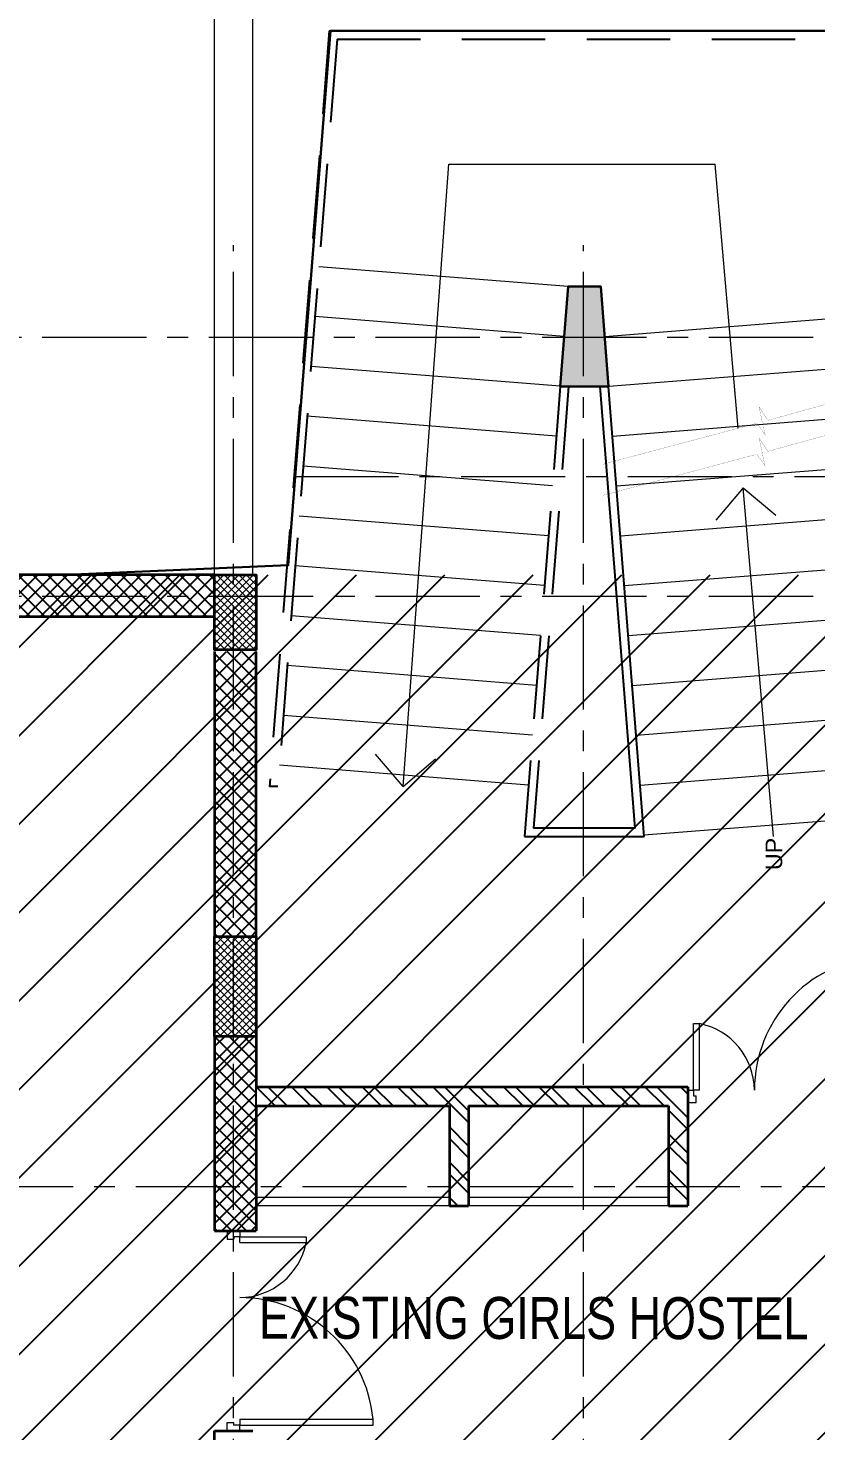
# Model space of a CAD drawing. Header units: millimetres. Extents: x -286480 to 108094, y -227925 to 10018.
# Drawn here: x -35427 to -30699, y -97457 to -89042 of the extents above; entities that cross this region are included whole.
import ezdxf

# ---------------------------------------------------------------- set-up
doc = ezdxf.new("R2010")
doc.units = ezdxf.units.MM
doc.header["$LTSCALE"] = 100
doc.header["$MEASUREMENT"] = 0
for name, pattern in [('ACAD_ISO03W100', [30, 12, -18]), ('CENTER', [2, 1.25, -0.25, 0.25, -0.25]), ('DASHED2', [0.375, 0.25, -0.125]), ('HIDDEN2', [0.1875, 0.125, -0.0625])]:
    doc.linetypes.add(name, pattern=pattern)
doc.layers.get('0').update_dxf_attribs({"lineweight": 25})
for name, color, linetype, lineweight in [('A-ANNO-COLUMN-HATCH', 253, 'Continuous', 9), ('A-ANNO-GRID', 251, 'CENTER', 9), ('A-DOOR', 4, 'Continuous', 9), ('A-Steps', 3, 'Continuous', 9), ('A-Wall Ele', 3, 'Continuous', 20), ('A-Wall Sec', 1, 'Continuous', 30), ('COL', 1, 'Continuous', 30), ('column hatch', 12, 'Continuous', 5), ('S-Concrete', 1, 'Continuous', 30), ('STAIR', 3, 'Continuous', 9), ('text', 7, 'Continuous', 9)]:
    doc.layers.add(name, color=color, linetype=linetype, lineweight=lineweight)
for name, color, linetype in [('A-Elevation', 4, 'Continuous'), ('A-Wall Patt', 8, 'Continuous'), ('S-Conc Patt', 9, 'Continuous')]:
    doc.layers.add(name, color=color, linetype=linetype)
doc.styles.add('ARIAL', font='arial.ttf', dxfattribs={"width": 0.8})
doc.styles.get("Standard").update_dxf_attribs({"font": 'sanss___.ttf'})

# ---------------------------------------------------------------- blocks, each defined once
blk = doc.blocks.new('sd')
at = {"layer": 'A-ANNO-GRID', "linetype": 'ACAD_ISO03W100', "ltscale": 0.5}
for p, q in [((2708247.5, 1406117), (2711960.1, 1406117)), ((2708247.5, 1405887), (2711730.4, 1405887))]:
    blk.add_line(p, q, dxfattribs=at)
blk = doc.blocks.new('s g h s l')
at = {"layer": 'S-Conc Patt'}
blk.add_hatch(color=256, dxfattribs=at).paths.add_polyline_path([(521138.2, -8796.7), (521138.2, -9087.1), (521738.2, -9039.9), (521738.2, -8844.2)])
at = {"layer": 'A-Elevation', "linetype": 'HIDDEN2', "ltscale": 40}
for p, q in [((523271.8, -7410.9), (518738.2, -7051.5)), ((518738.2, -7101.7), (518738.2, -7051.5)), ((523221.8, -7457.1), (518738.2, -7101.7)), ((523221.8, -7457.1), (523221.8, -10427.7)), ((523271.8, -7410.9), (523271.8, -10474)), ((521138.2, -8796.7), (518438.2, -8582.6)), ((521138.2, -8846.8), (518488.2, -8636.7)), ((520905.6, -10610), (523221.8, -10427.7)), ((520919.1, -10659.1), (523271.8, -10474))]:
    blk.add_line(p, q, dxfattribs=at)
at = {"layer": 'A-Elevation'}
for p, q in [((518438.2, -8582.6), (518438.2, -9299.5)), ((518488.2, -9245.4), (518488.2, -8636.7)), ((518438.2, -9299.5), (521138.2, -9087.1)), ((518488.2, -9245.4), (521138.2, -9036.9)), ((518565.9, -10794.1), (520905.6, -10610)), ((518569.9, -10843.9), (520919.1, -10659.1)), ((518565.9, -10794.1), (518569.9, -10843.9))]:
    blk.add_line(p, q, dxfattribs=at)
at = {"layer": 'A-Steps', "linetype": 'DASHED2', "ltscale": 500}
for p, q in [((518747.6, -8607.1), (518866.1, -7111.8)), ((519046.6, -8630.8), (519165.2, -7135.5)), ((519345.7, -8654.6), (519464.2, -7159.2)), ((519644.7, -8678.3), (519763.3, -7183)), ((519943.8, -8702), (520062.4, -7206.7)), ((520242.9, -8725.7), (520361.4, -7230.4)), ((520541.9, -8749.4), (520660.5, -7254.1)), ((520841, -8773.1), (520959.5, -7277.8)), ((521140.1, -8796.8), (521258.6, -7301.5)), ((521439.1, -8820.5), (521557.7, -7325.2)), ((521738.2, -8844.2), (521856.7, -7348.9)), ((521140.1, -9087.3), (521258.6, -10582.6)), ((521439.1, -9063.6), (521557.7, -10558.9)), ((520841, -9111), (520959.5, -10606.3))]:
    blk.add_line(p, q, dxfattribs=at)
at = {"layer": 'A-Steps'}
for p, q in [((520242.7, -9157.5), (520360.4, -10652.9)), ((520541.8, -9134), (520659.5, -10629.4)), ((519046.4, -9251.6), (519164.1, -10747)), ((519345.5, -9228.1), (519463.2, -10723.5)), ((519644.6, -9204.6), (519762.2, -10700)), ((519943.7, -9181), (520061.3, -10676.4)), ((518448.3, -9298.7), (518565.9, -10794.1)), ((518747.4, -9275.2), (518865, -10770.5))]:
    blk.add_line(p, q, dxfattribs=at)
at = {"layer": 'S-Concrete'}
blk.add_lwpolyline([(521138.2, -8796.7), (521738.2, -8844.2), (521738.2, -9039.9), (521138.2, -9087.1), (521138.2, -8796.7)], dxfattribs=at)
at = {"layer": 'STAIR', "color": 5, "const_width": 1}
for points in [[(520485.7, -9052.3), (520731.8, -9976.8), (520660.3, -10026.1), (520829.9, -9989.2), (520749.5, -10043.3), (520924.6, -10678.8)], [(520671.9, -9052.3), (520917.9, -9976.8), (520846.5, -10026.1), (521016.1, -9989.2), (520935.7, -10043.3), (521110.7, -10678.8)]]:
    blk.add_lwpolyline(points, dxfattribs=at)
at = {"layer": 'text'}
for p, q in [((518738.2, -7854), (518931.9, -7688.2)), ((518738.2, -7854), (518904.1, -8047.7)), ((520531.4, -9894.7), (520336.1, -9730.7)), ((518438.2, -10076.9), (520531.4, -9894.7)), ((520531.4, -9894.7), (520367.4, -10090))]:
    blk.add_line(p, q, dxfattribs=at)
at = {"layer": 'text', "linetype": 'DASHED2', "ltscale": 1000}
for p, q in [((518738.2, -7854), (522471.8, -8128.4)), ((522471.8, -8128.4), (522471.8, -9725.8)), ((520887.8, -9863.7), (522471.8, -9725.8))]:
    blk.add_line(p, q, dxfattribs=at)
at = {"layer": 'text', "insert": (518237.2, -10028.6), "char_height": 100, "width": 230.665, "attachment_point": 1}
blk.add_mtext('{\\fArial|b0|i0|c0|p34;UP}', dxfattribs=at)
blk = doc.blocks.new('Door 1200')
at = {"layer": 'A-DOOR', "color": 5, "lineweight": 18}
for p, q in [((524083.6, 16182.3), (524083.6, 16132.3)), ((524083.6, 16182.3), (524158.6, 16182.3)), ((524158.6, 16182.3), (524158.6, 16147.3)), ((524083.6, 16132.3), (524123.6, 16132.3)), ((524123.6, 16147.3), (524123.6, 16132.3)), ((524158.6, 16147.3), (524123.6, 16147.3)), ((524158.6, 16147.3), (524557.1, 16147.3)), ((524158.6, 16112.3), (524158.6, 16147.3)), ((524158.6, 16112.3), (524557.1, 16112.3)), ((524557.1, 16147.3), (524557.1, 16112.3)), ((524083.6, 15032.3), (524123.6, 15032.3)), ((524083.6, 14982.3), (524083.6, 15032.3)), ((524083.6, 14982.3), (524158.6, 14982.3)), ((524123.6, 15017.3), (524123.6, 15032.3)), ((524158.6, 15017.3), (524123.6, 15017.3)), ((524158.6, 15052.3), (524957.9, 15052.4)), ((524158.6, 15052.3), (524158.6, 15017.3)), ((524158.6, 15017.3), (524957.9, 15017.4)), ((524158.6, 14982.3), (524158.6, 15017.3)), ((524957.9, 15017.4), (524957.9, 15052.4))]:
    blk.add_line(p, q, dxfattribs=at)
at = {"layer": 'A-DOOR', "lineweight": 18}
for centre, radius, start, end in [((524154.5, 16192.8), 410.5, 270.56949, 348.69202), ((524156.8, 14977.8), 804.5, 5.31466, 89.87159)]:
    blk.add_arc(centre, radius, start, end, dxfattribs=at)

msp = doc.modelspace()

# ---------------------------------------------------------------- hatches: boundary and pattern name
at = {"ltscale": 0.1, "true_color": 0xbdbdbd}
h = msp.add_hatch(dxfattribs=at)
h.set_pattern_fill('ANSI31', color=9, scale=3000)
h.paths.add_polyline_path([(-38937.3, -92322.5), (-34058.3, -92322.5), (-29868.3, -92322.5), (-29868.3, -102096.8), (-34308.3, -102097.5), (-34308.3, -101392.5), (-38937.3, -101392.5)])
at = {"layer": 'A-Wall Patt'}
h = msp.add_hatch(dxfattribs=at)
h.set_pattern_fill('ANSI32', color=256, scale=400, angle=450, style=0)
h.set_pattern_definition([(135, (-30190.84, -95442), (-106.066, -106.066), []), (135, (-30190.84, -95371.29), (-106.066, -106.066), [])])
h.paths.add_polyline_path([(-30268.3, -95392.5), (-30268.3, -95507.5), (-30118.3, -95507.5), (-30118.3, -95392.5)])
h.paths.add_polyline_path([(-36573.3, -92322.5), (-36823.3, -92322.5, -0.000056), (-36823.3, -92322.5), (-37073.3, -92322.5), (-37073.3, -91752.5), (-36573.3, -91752.5)], flags=17)
h.paths.add_polyline_path([(-31583.3, -96107.5), (-31468.3, -96107.5), (-31468.3, -95507.5), (-31583.3, -95507.5)])
h.paths.add_polyline_path([(-32898.3, -96107.5), (-32783.3, -96107.5), (-32783.3, -95507.5), (-32898.3, -95507.5)], flags=17)
h.paths.add_polyline_path([(-36765.8, -92571.8), (-37188.3, -92571.8), (-37188.3, -92572.5), (-36880.8, -92572.5), (-36880.8, -94723.1), (-36765.8, -94723.1)])
h.paths.add_polyline_path([(-37188.3, -92321.8), (-36458.3, -92321.8), (-36458.3, -91572.5), (-36573.3, -91572.5), (-36573.3, -91637.5), (-37073.3, -91637.5), (-37073.3, -91572.5), (-37188.3, -91572.5)])
h.paths.add_polyline_path([(-34058.3, -95392.5), (-34058.3, -95507.5), (-31468.3, -95507.5), (-31468.3, -95392.5)])
h.paths.add_polyline_path([(-38937.3, -95992.5), (-38937.3, -96107.5), (-36765.8, -96107.5), (-36765.8, -95723.1), (-36880.8, -95723.1), (-36880.8, -95992.5)])
h = msp.add_hatch(dxfattribs=at)
h.set_pattern_fill('ANSI37', color=256, scale=500, angle=90, style=0)
h.set_pattern_definition([(135, (62993.157, 194659.004), (-44.194174, -44.194174), []), (225, (62993.157, 194659.004), (44.194174, -44.194174), [])])
h.paths.add_polyline_path([(-34308.3, -95091), (-34308.3, -96257.5), (-34058.3, -96257.5), (-34058.3, -95091)])
h.paths.add_polyline_path([(-34308.3, -92781.8), (-34308.3, -94491), (-34058.3, -94491), (-34058.3, -92781.8)])
h.paths.add_polyline_path([(-36573.3, -92322.3), (-36573.3, -92322.5), (-36573.4, -92322.3), (-36820.3, -92322.4, -0.02989), (-36826.3, -92322.4), (-37073.3, -92322.4), (-37073.3, -92322.5), (-37073.3, -92322.4), (-37188.3, -92322.5), (-37188.3, -92572.5), (-34308.3, -92571.8), (-34308.3, -92321.8)])

# ---------------------------------------------------------------- linework, layer by layer
at = {"layer": 'A-ANNO-COLUMN-HATCH', "linetype": 'Continuous', "lineweight": 9, "ltscale": 0.1}
for p, q in [((-34308.3, -92335.2), (-34295.5, -92322.5)), ((-34308.3, -92379.4), (-34251.3, -92322.5)), ((-34308.3, -92423.6), (-34207.1, -92322.5)), ((-34308.3, -92467.8), (-34162.9, -92322.5)), ((-34308.3, -92512), (-34118.7, -92322.5)), ((-34308.3, -92556.2), (-34074.5, -92322.5)), ((-34308.3, -92600.4), (-34058.3, -92350.4)), ((-34058.3, -92602.2), (-34308.3, -92352.2)), ((-34308.3, -92644.6), (-34058.3, -92394.6)), ((-34058.3, -92646.4), (-34308.3, -92396.4)), ((-34058.3, -92558), (-34293.8, -92322.5)), ((-34058.3, -92513.9), (-34249.7, -92322.5)), ((-34058.3, -92469.7), (-34205.5, -92322.5)), ((-34058.3, -92425.5), (-34161.3, -92322.5)), ((-34058.3, -92381.3), (-34117.1, -92322.5)), ((-34058.3, -92337.1), (-34072.9, -92322.5)), ((-34308.3, -92688.8), (-34058.3, -92438.8)), ((-34058.3, -92690.6), (-34308.3, -92440.6)), ((-34308.3, -92733), (-34058.3, -92483)), ((-34058.3, -92734.8), (-34308.3, -92484.8)), ((-34065.5, -92771.8), (-34308.3, -92529)), ((-34302.9, -92771.8), (-34058.3, -92527.2)), ((-34109.7, -92771.8), (-34308.3, -92573.2)), ((-34153.9, -92771.8), (-34308.3, -92617.4)), ((-34258.7, -92771.8), (-34058.3, -92571.3)), ((-34214.5, -92771.8), (-34058.3, -92615.5)), ((-34198.1, -92771.8), (-34308.3, -92661.6)), ((-34242.3, -92771.8), (-34308.3, -92705.8)), ((-34170.3, -92771.8), (-34058.3, -92659.7)), ((-34126.1, -92771.8), (-34058.3, -92703.9)), ((-34286.5, -92771.8), (-34308.3, -92750)), ((-34081.9, -92771.8), (-34058.3, -92748.1)), ((-34308.3, -94500.7), (-34298.6, -94491)), ((-34308.3, -94544.9), (-34254.4, -94491)), ((-34308.3, -94589.1), (-34210.2, -94491)), ((-34308.3, -94633.3), (-34166, -94491)), ((-34308.3, -94677.5), (-34121.8, -94491)), ((-34308.3, -94721.7), (-34077.6, -94491)), ((-34058.3, -94723.6), (-34290.8, -94491)), ((-34058.3, -94679.4), (-34246.6, -94491)), ((-34058.3, -94635.2), (-34202.4, -94491)), ((-34058.3, -94591), (-34158.2, -94491)), ((-34058.3, -94546.8), (-34114, -94491)), ((-34058.3, -94502.6), (-34069.8, -94491)), ((-34308.3, -94765.9), (-34058.3, -94515.9)), ((-34058.3, -94767.8), (-34308.3, -94517.8)), ((-34308.3, -94810.1), (-34058.3, -94560.1)), ((-34058.3, -94812), (-34308.3, -94562)), ((-34308.3, -94854.3), (-34058.3, -94604.3)), ((-34058.3, -94856.1), (-34308.3, -94606.1)), ((-34308.3, -94898.5), (-34058.3, -94648.5)), ((-34058.3, -94900.3), (-34308.3, -94650.3)), ((-34308.3, -94942.7), (-34058.3, -94692.7)), ((-34058.3, -94944.5), (-34308.3, -94694.5)), ((-34308.3, -94986.9), (-34058.3, -94736.9)), ((-34058.3, -94988.7), (-34308.3, -94738.7)), ((-34308.3, -95031.1), (-34058.3, -94781.1)), ((-34058.3, -95032.9), (-34308.3, -94782.9)), ((-34308.3, -95075.2), (-34058.3, -94825.2)), ((-34058.3, -95077.1), (-34308.3, -94827.1)), ((-34088.5, -95091), (-34308.3, -94871.3)), ((-34132.7, -95091), (-34308.3, -94915.5)), ((-34279.9, -95091), (-34058.3, -94869.4)), ((-34235.7, -95091), (-34058.3, -94913.6)), ((-34176.9, -95091), (-34308.3, -94959.7)), ((-34221.1, -95091), (-34308.3, -95003.9)), ((-34191.5, -95091), (-34058.3, -94957.8)), ((-34147.3, -95091), (-34058.3, -95002)), ((-34265.3, -95091), (-34308.3, -95048.1)), ((-34103.1, -95091), (-34058.3, -95046.2)), ((-34058.9, -95091), (-34058.3, -95090.4))]:
    msp.add_line(p, q, dxfattribs=at)
at = {"layer": 'A-ANNO-GRID', "ltscale": 5}
for p, q in [((-34193.3, -103130.5), (-34193.3, -90345.3)), ((-32093.3, -103130.5), (-32093.3, -90345.3)), ((-28716.6, -90898.8), (-39857.5, -90898.8)), ((-33828.9, -91731.8, 23), (-4817.6, -91731.8, 23)), ((-28716.6, -92452.5), (-39857.5, -92452.5)), ((-30155.3, -95992.5), (-39857.5, -95992.5))]:
    msp.add_line(p, q, dxfattribs=at)
at = {"layer": 'A-DOOR'}
for p, q in [((-32898.3, -96057.5), (-34058.3, -96057.5)), ((-31583.3, -96057.5), (-32783.3, -96057.5)), ((-32898.3, -96107.5), (-34058.3, -96107.5)), ((-31583.3, -96107.5), (-32783.3, -96107.5))]:
    msp.add_line(p, q, dxfattribs=at)
at = {"layer": 'A-Wall Ele'}
for p, q in [((-34308.3, -92321.8), (-34308.3, -88609.2)), ((-34078.3, -92321.8), (-34078.3, -88838.9))]:
    msp.add_line(p, q, dxfattribs=at)
at = {"layer": 'A-Wall Patt'}
msp.add_line((-34058.3, -95507.5), (-34058.3, -95392.5), dxfattribs=at)
at = {"layer": 'A-Wall Sec', "lineweight": 35}
for p, q in [((-34308.3, -92321.8), (-37188.3, -92322.5)), ((-37188.3, -92572.5), (-34308.3, -92571.8)), ((-34308.3, -92781.8), (-34308.3, -94491)), ((-34058.3, -94491), (-34058.3, -92781.8)), ((-34308.3, -95091), (-34308.3, -96257.5)), ((-34058.3, -95091), (-34058.3, -95392.5)), ((-34058.3, -95392.5), (-31468.3, -95392.5)), ((-31468.3, -95392.5), (-31468.3, -96107.5)), ((-34058.3, -95507.5), (-32898.3, -95507.5)), ((-34058.3, -95507.5), (-34058.3, -96257.5)), ((-32898.3, -95507.5), (-32898.3, -96107.5)), ((-32783.3, -95507.5), (-32783.3, -96107.5)), ((-32783.3, -95507.5), (-31583.3, -95507.5)), ((-31583.3, -95507.5), (-31583.3, -96107.5)), ((-32898.3, -96107.5), (-32783.3, -96107.5)), ((-31583.3, -96107.5), (-31468.3, -96107.5)), ((-34308.3, -96257.5), (-34058.3, -96257.5)), ((-34308.5, -97457.5), (-34078.5, -97457.5)), ((-34308.5, -97607.5), (-34308.5, -97457.5))]:
    msp.add_line(p, q, dxfattribs=at)
at = {"layer": 'COL', "ltscale": 0.5}
msp.add_lwpolyline([(-29868.3, -91617.5), (-30090.6, -91617.6), (-30345.3, -91637.4), (-30548.8, -89058.4), (-33611.8, -89059.1), (-33865.2, -92264.7), (-35200.2, -92323), (-35200.2, -92323), (-52693.3, -92326.6)], dxfattribs=at)
at = {"layer": 'S-Concrete', "lineweight": 35}
for points in [[(-34308.3, -92322.5), (-34058.3, -92322.5), (-34058.3, -92771.8), (-34308.3, -92771.8), (-34308.3, -92322.5)], [(-34308.3, -94491), (-34058.3, -94491), (-34058.3, -95091), (-34308.3, -95091), (-34308.3, -94491)]]:
    msp.add_lwpolyline(points, dxfattribs=at)

# ---------------------------------------------------------------- block references
for name, p, rotation in [('sd', (1371700.3, -2800632.7, 0), 89.99769932814007), ('s g h s l', (-41030.1, -612330.7), 90)]:
    msp.add_blockref(name, p, dxfattribs=dict(rotation=rotation))
at = {"layer": 'column hatch', "rotation": 90}
msp.add_blockref('Door 1200', (-15286, -619571.1), dxfattribs=at)
at = {"layer": 'column hatch'}
msp.add_blockref('Door 1200', (-558314.7, -112439.8), dxfattribs=at)

# ---------------------------------------------------------------- texts
at = {"layer": 'text', "extrusion": (0.000128522, 0.002858, 0.999996), "insert": (-32392.3, -96654, -104), "char_height": 252, "width": 9129.432, "attachment_point": 2, "text_direction": (0.999999, -0.001305, -0.000125), "style": 'ARIAL'}
msp.add_mtext('{\\fCentury Gothic|b0|i0|c0|p34;EXISTING GIRLS HOSTEL}', dxfattribs=at)

doc.saveas('drawing.dxf')
